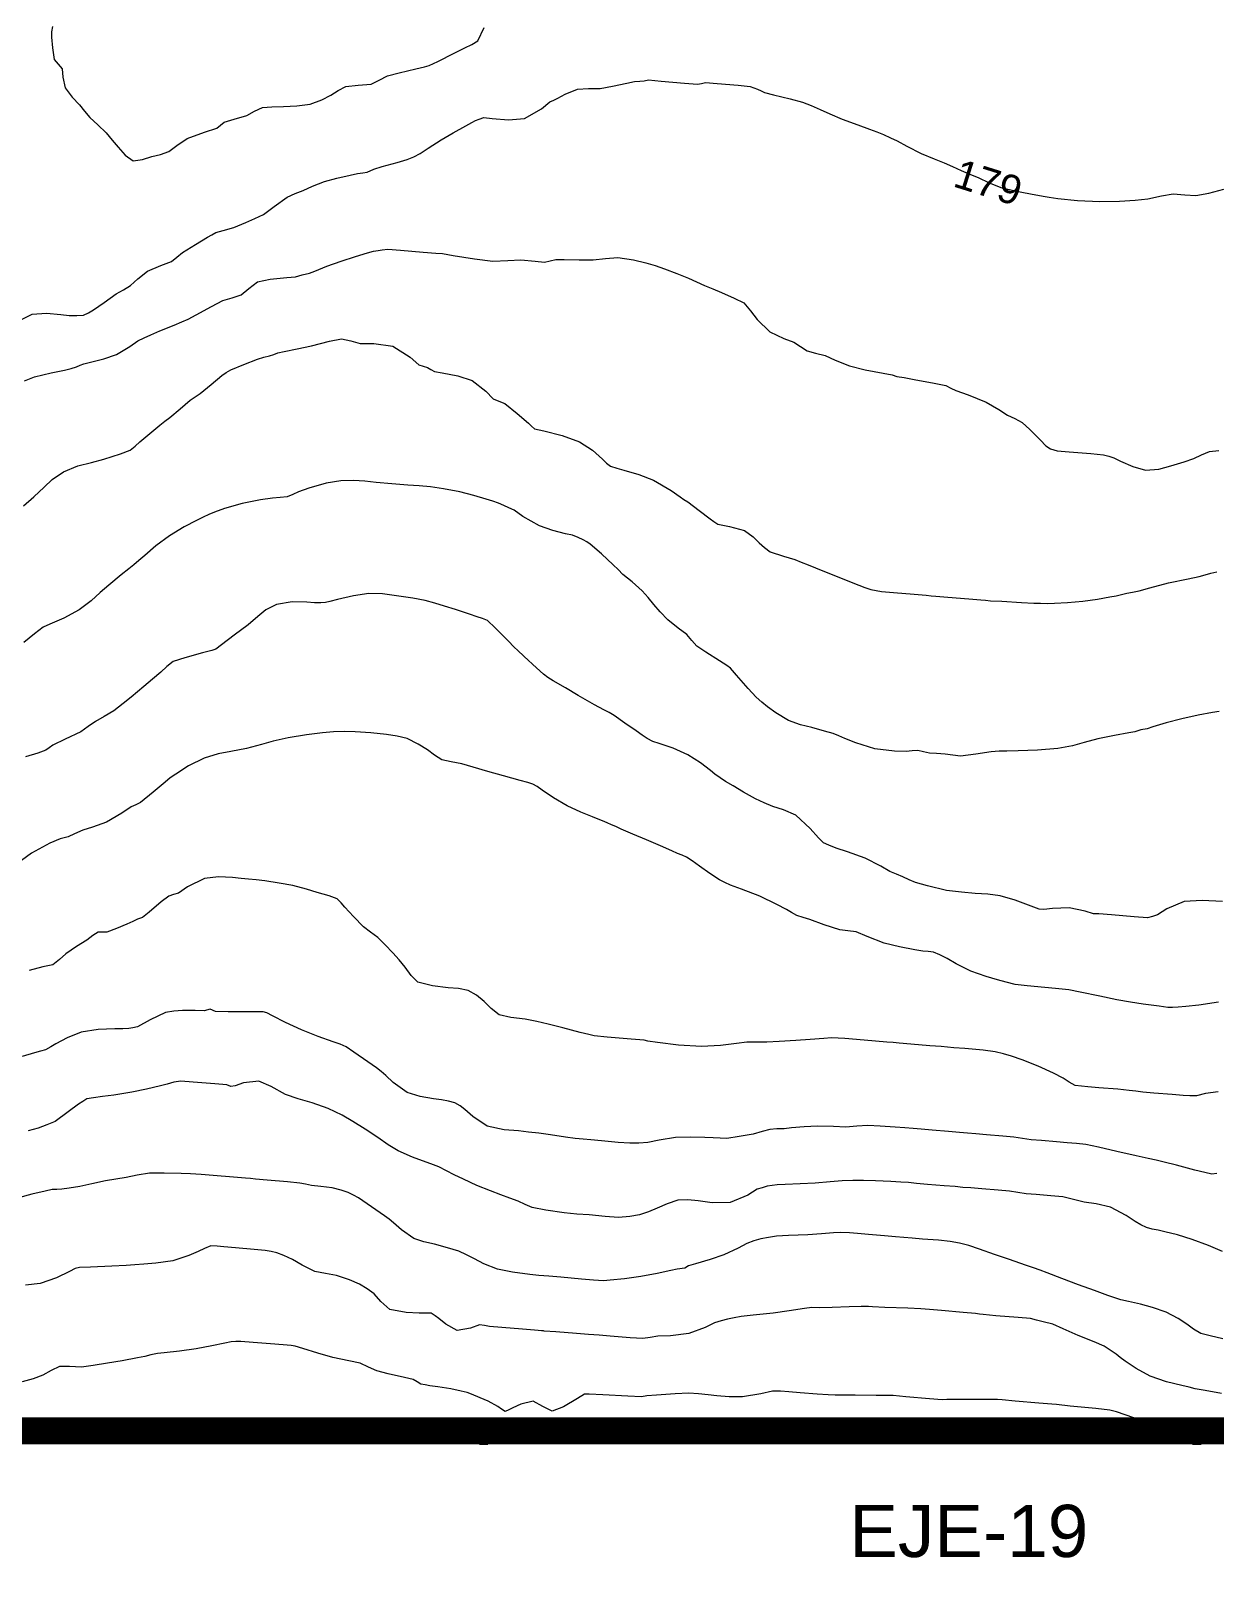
# Model space of a CAD drawing. Header units: metres. Extents: x 354768 to 355417, y 9249536 to 9250102.
# Drawn here: x 354895.16 to 354910.47, y 9249852.61 to 9249872.8 of the extents above; entities that cross this region are included whole.
import ezdxf
from ezdxf.enums import TextEntityAlignment as Align

# ---------------------------------------------------------------- set-up
doc = ezdxf.new("R2010")
doc.units = ezdxf.units.M
doc.header["$LTSCALE"] = 0.25
doc.linetypes.add('DASHED', pattern=[1.524, 1.27, -0.254])
doc.layers.add('ARQ-BASE', color=8, linetype='CONTINUOUS', lineweight=13)
doc.layers.add('LIMITE-INTERV', color=1, linetype='DASHED', lineweight=70)
doc.layers.add('CURVAS', color=33, linetype='CONTINUOUS', lineweight=13, true_color=0xb08860)
doc.layers.add('CURVAS-TXT', color=33, linetype='CONTINUOUS', true_color=0x966e46)
doc.layers.add('NUDOS', color=7, linetype='CONTINUOUS')
doc.layers.add('TEXTOS', color=7, linetype='CONTINUOUS')
doc.styles.get("Standard").update_dxf_attribs({"font": 'arial.ttf'})

# ---------------------------------------------------------------- blocks, each defined once
blk = doc.blocks.new('ARQUITECTURA_BASE')
at = {"layer": 'ARQ-BASE'}
for points in [[(354901.069, 9249854.573), (354900.96, 9249854.573)], [(354901.069, 9249854.523), (354900.96, 9249854.523)], [(354910.294, 9249854.573), (354910.185, 9249854.573)], [(354910.294, 9249854.523), (354910.185, 9249854.523)]]:
    blk.add_lwpolyline(points, dxfattribs=at)
blk = doc.blocks.new('CURVAS_DE_NIVEL')
at = {"layer": 'CURVAS'}
for points in [[(354910.571, 9249861.546), (354910.309, 9249861.561), (354910.077, 9249861.548), (354909.853, 9249861.451), (354909.733, 9249861.374), (354909.668, 9249861.352), (354909.603, 9249861.335), (354909.43, 9249861.348), (354909.135, 9249861.374), (354908.974, 9249861.389), (354908.905, 9249861.387), (354908.797, 9249861.42), (354908.587, 9249861.463), (354908.374, 9249861.457), (354908.261, 9249861.441), (354908.201, 9249861.447), (354908.099, 9249861.485), (354907.888, 9249861.562), (354907.698, 9249861.62), (354907.537, 9249861.642), (354907.374, 9249861.652), (354907.197, 9249861.665), (354907.004, 9249861.689), (354906.757, 9249861.747), (354906.601, 9249861.793), (354906.518, 9249861.828), (354906.436, 9249861.865), (354906.353, 9249861.899), (354906.27, 9249861.935), (354906.151, 9249862.005), (354905.95, 9249862.109), (354905.722, 9249862.19), (354905.574, 9249862.235), (354905.48, 9249862.275), (354905.41, 9249862.307), (354905.345, 9249862.369), (354905.238, 9249862.491), (354905.054, 9249862.661), (354904.892, 9249862.733), (354904.757, 9249862.774), (354904.643, 9249862.822), (354904.531, 9249862.874), (354904.375, 9249862.962), (354904.241, 9249863.041), (354904.145, 9249863.1), (354904.075, 9249863.144), (354904.004, 9249863.193), (354903.947, 9249863.241), (354903.818, 9249863.34), (354903.655, 9249863.444), (354903.465, 9249863.528), (354903.285, 9249863.59), (354903.201, 9249863.616), (354903.128, 9249863.654), (354903.067, 9249863.697), (354902.986, 9249863.753), (354902.843, 9249863.855), (354902.705, 9249863.951), (354902.638, 9249863.989), (354902.571, 9249864.025), (354902.449, 9249864.092), (354902.238, 9249864.211), (354902.072, 9249864.308), (354901.916, 9249864.399), (354901.844, 9249864.442), (354901.787, 9249864.485), (354901.698, 9249864.568), (354901.539, 9249864.717), (354901.452, 9249864.798), (354901.414, 9249864.833), (354901.327, 9249864.922), (354901.163, 9249865.087), (354901.064, 9249865.183), (354900.999, 9249865.208), (354900.932, 9249865.229), (354900.83, 9249865.263), (354900.65, 9249865.322), (354900.507, 9249865.368), (354900.382, 9249865.407), (354900.256, 9249865.441), (354900.097, 9249865.47), (354899.886, 9249865.498), (354899.707, 9249865.524), (354899.528, 9249865.529), (354899.329, 9249865.499), (354899.123, 9249865.452), (354899.026, 9249865.427), (354898.971, 9249865.414), (354898.908, 9249865.411), (354898.827, 9249865.408), (354898.728, 9249865.417), (354898.539, 9249865.422), (354898.337, 9249865.39), (354898.196, 9249865.321), (354898.095, 9249865.234), (354897.968, 9249865.127), (354897.788, 9249864.991), (354897.624, 9249864.865), (354897.55, 9249864.808), (354897.497, 9249864.792), (354897.377, 9249864.761), (354897.15, 9249864.698), (354897, 9249864.649), (354896.917, 9249864.585), (354896.839, 9249864.513), (354896.729, 9249864.42), (354896.617, 9249864.327), (354896.535, 9249864.259), (354896.453, 9249864.191), (354896.353, 9249864.108), (354896.229, 9249864.012), (354896.105, 9249863.938), (354895.995, 9249863.876), (354895.899, 9249863.808), (354895.802, 9249863.743), (354895.602, 9249863.645), (354895.44, 9249863.568), (354895.395, 9249863.535), (354895.351, 9249863.502), (354895.247, 9249863.467), (354895.089, 9249863.416)], [(354910.522, 9249860.245), (354910.264, 9249860.204), (354910.098, 9249860.19), (354910, 9249860.181), (354909.927, 9249860.175), (354909.864, 9249860.177), (354909.754, 9249860.191), (354909.546, 9249860.22), (354909.381, 9249860.245), (354909.206, 9249860.276), (354908.986, 9249860.32), (354908.729, 9249860.375), (354908.584, 9249860.405), (354908.498, 9249860.413), (354908.412, 9249860.42), (354908.275, 9249860.432), (354908.047, 9249860.454), (354907.888, 9249860.473), (354907.774, 9249860.501), (354907.662, 9249860.534), (354907.516, 9249860.575), (354907.318, 9249860.646), (354907.128, 9249860.741), (354907.011, 9249860.808), (354906.915, 9249860.856), (354906.835, 9249860.893), (354906.765, 9249860.9), (354906.695, 9249860.906), (354906.591, 9249860.923), (354906.394, 9249860.961), (354906.197, 9249861.009), (354905.974, 9249861.094), (354905.832, 9249861.153), (354905.727, 9249861.166), (354905.621, 9249861.178), (354905.42, 9249861.246), (354905.234, 9249861.314), (354905.146, 9249861.339), (354905.066, 9249861.364), (354904.999, 9249861.403), (354904.934, 9249861.443), (354904.809, 9249861.509), (354904.587, 9249861.614), (354904.35, 9249861.706), (354904.207, 9249861.756), (354904.135, 9249861.791), (354904.065, 9249861.827), (354903.942, 9249861.91), (354903.807, 9249862.004), (354903.711, 9249862.071), (354903.638, 9249862.121), (354903.581, 9249862.146), (354903.524, 9249862.169), (354903.451, 9249862.201), (354903.302, 9249862.265), (354903.123, 9249862.342), (354902.944, 9249862.419), (354902.795, 9249862.483), (354902.723, 9249862.515), (354902.667, 9249862.539), (354902.611, 9249862.564), (354902.554, 9249862.588), (354902.497, 9249862.612), (354902.423, 9249862.64), (354902.272, 9249862.701), (354902.096, 9249862.784), (354901.92, 9249862.888), (354901.771, 9249862.988), (354901.705, 9249863.034), (354901.651, 9249863.063), (354901.588, 9249863.084), (354901.485, 9249863.113), (354901.27, 9249863.171), (354901.069, 9249863.226), (354900.877, 9249863.284), (354900.731, 9249863.326), (354900.593, 9249863.351), (354900.474, 9249863.379), (354900.379, 9249863.441), (354900.287, 9249863.51), (354900.168, 9249863.583), (354900.025, 9249863.654), (354899.894, 9249863.687), (354899.758, 9249863.705), (354899.557, 9249863.726), (354899.352, 9249863.74), (354899.212, 9249863.745), (354899.073, 9249863.741), (354898.929, 9249863.729), (354898.722, 9249863.703), (354898.486, 9249863.664), (354898.292, 9249863.62), (354898.14, 9249863.576), (354897.948, 9249863.524), (354897.745, 9249863.485), (354897.58, 9249863.457), (354897.399, 9249863.402), (354897.195, 9249863.3), (354897.032, 9249863.195), (354896.961, 9249863.144), (354896.893, 9249863.089), (354896.739, 9249862.959), (354896.576, 9249862.825), (354896.515, 9249862.798), (354896.455, 9249862.772), (354896.334, 9249862.689), (354896.136, 9249862.571), (354895.956, 9249862.507), (354895.83, 9249862.47), (354895.721, 9249862.421), (354895.641, 9249862.383), (354895.588, 9249862.37), (354895.535, 9249862.357), (354895.401, 9249862.3), (354895.165, 9249862.171), (354895.036, 9249862.075)], [(354910.514, 9249859.083), (354910.351, 9249859.062), (354910.236, 9249859.032), (354910.15, 9249859.033), (354910.064, 9249859.038), (354909.92, 9249859.049), (354909.685, 9249859.069), (354909.54, 9249859.082), (354909.453, 9249859.093), (354909.366, 9249859.103), (354909.217, 9249859.117), (354908.974, 9249859.138), (354908.828, 9249859.151), (354908.746, 9249859.156), (354908.667, 9249859.167), (354908.59, 9249859.21), (354908.509, 9249859.261), (354908.388, 9249859.324), (354908.188, 9249859.417), (354907.982, 9249859.497), (354907.842, 9249859.545), (354907.738, 9249859.578), (354907.633, 9249859.604), (354907.474, 9249859.622), (354907.237, 9249859.643), (354907.095, 9249859.655), (354907.015, 9249859.662), (354906.934, 9249859.669), (354906.785, 9249859.681), (354906.539, 9249859.702), (354906.391, 9249859.715), (354906.31, 9249859.722), (354906.23, 9249859.729), (354906.082, 9249859.742), (354905.836, 9249859.763), (354905.686, 9249859.775), (354905.601, 9249859.779), (354905.515, 9249859.781), (354905.415, 9249859.774), (354905.239, 9249859.762), (354905.054, 9249859.749), (354904.837, 9249859.737), (354904.678, 9249859.729), (354904.549, 9249859.728), (354904.419, 9249859.726), (354904.285, 9249859.709), (354904.08, 9249859.682), (354903.831, 9249859.669), (354903.536, 9249859.687), (354903.263, 9249859.722), (354903.14, 9249859.74), (354903.09, 9249859.752), (354902.922, 9249859.766), (354902.613, 9249859.792), (354902.443, 9249859.807), (354902.375, 9249859.824), (354902.263, 9249859.853), (354902.039, 9249859.913), (354901.85, 9249859.961), (354901.701, 9249859.995), (354901.551, 9249860.025), (354901.368, 9249860.048), (354901.217, 9249860.081), (354901.114, 9249860.162), (354901.021, 9249860.254), (354900.921, 9249860.333), (354900.814, 9249860.395), (354900.69, 9249860.419), (354900.555, 9249860.431), (354900.352, 9249860.456), (354900.164, 9249860.501), (354900.075, 9249860.59), (354900, 9249860.696), (354899.922, 9249860.79), (354899.842, 9249860.884), (354899.742, 9249860.987), (354899.645, 9249861.081), (354899.553, 9249861.149), (354899.462, 9249861.218), (354899.329, 9249861.354), (354899.219, 9249861.472), (354899.171, 9249861.529), (354899.119, 9249861.582), (354899.017, 9249861.618), (354898.863, 9249861.663), (354898.722, 9249861.707), (354898.545, 9249861.753), (354898.37, 9249861.785), (354898.184, 9249861.813), (354898.07, 9249861.828), (354897.974, 9249861.837), (354897.878, 9249861.844), (354897.768, 9249861.855), (354897.586, 9249861.864), (354897.402, 9249861.845), (354897.182, 9249861.738), (354897.066, 9249861.655), (354897.003, 9249861.636), (354896.941, 9249861.616), (354896.845, 9249861.54), (354896.686, 9249861.41), (354896.6, 9249861.34), (354896.537, 9249861.319), (354896.477, 9249861.289), (354896.4, 9249861.252), (354896.266, 9249861.197), (354896.142, 9249861.15), (354896.084, 9249861.15), (354896.027, 9249861.149), (354895.96, 9249861.105), (354895.88, 9249861.047), (354895.75, 9249860.963), (354895.608, 9249860.869), (354895.527, 9249860.796), (354895.442, 9249860.729), (354895.313, 9249860.701), (354895.137, 9249860.653)], [(354910.499, 9249858.027), (354910.435, 9249858.02), (354910.342, 9249858.04), (354910.213, 9249858.073), (354909.975, 9249858.134), (354909.816, 9249858.174), (354909.713, 9249858.199), (354909.611, 9249858.222), (354909.454, 9249858.258), (354909.206, 9249858.314), (354908.966, 9249858.37), (354908.803, 9249858.405), (354908.683, 9249858.417), (354908.562, 9249858.426), (354908.423, 9249858.437), (354908.232, 9249858.453), (354908.098, 9249858.465), (354907.986, 9249858.482), (354907.874, 9249858.499), (354907.729, 9249858.513), (354907.519, 9249858.53), (354907.38, 9249858.541), (354907.275, 9249858.55), (354907.17, 9249858.559), (354907.028, 9249858.571), (354906.817, 9249858.589), (354906.675, 9249858.601), (354906.57, 9249858.611), (354906.465, 9249858.619), (354906.337, 9249858.629), (354906.142, 9249858.641), (354905.983, 9249858.647), (354905.842, 9249858.639), (354905.701, 9249858.629), (354905.539, 9249858.636), (354905.334, 9249858.641), (354905.159, 9249858.631), (354904.996, 9249858.617), (354904.9, 9249858.608), (354904.808, 9249858.604), (354904.717, 9249858.597), (354904.616, 9249858.57), (354904.499, 9249858.538), (354904.321, 9249858.505), (354904.161, 9249858.482), (354904.073, 9249858.485), (354903.985, 9249858.49), (354903.875, 9249858.495), (354903.685, 9249858.499), (354903.497, 9249858.493), (354903.284, 9249858.46), (354903.138, 9249858.431), (354903.021, 9249858.422), (354902.904, 9249858.42), (354902.753, 9249858.431), (354902.539, 9249858.45), (354902.401, 9249858.463), (354902.3, 9249858.471), (354902.2, 9249858.48), (354902.074, 9249858.498), (354901.879, 9249858.528), (354901.727, 9249858.549), (354901.595, 9249858.563), (354901.464, 9249858.578), (354901.281, 9249858.592), (354901.062, 9249858.642), (354900.873, 9249858.764), (354900.772, 9249858.856), (354900.709, 9249858.902), (354900.644, 9249858.944), (354900.561, 9249858.964), (354900.47, 9249858.981), (354900.367, 9249858.995), (354900.193, 9249859.025), (354900.026, 9249859.077), (354899.845, 9249859.204), (354899.749, 9249859.298), (354899.689, 9249859.347), (354899.627, 9249859.395), (354899.516, 9249859.473), (354899.336, 9249859.599), (354899.237, 9249859.668), (354899.157, 9249859.703), (354899.069, 9249859.733), (354898.876, 9249859.801), (354898.658, 9249859.886), (354898.453, 9249859.982), (354898.284, 9249860.069), (354898.212, 9249860.108), (354898.161, 9249860.12), (354898.001, 9249860.121), (354897.708, 9249860.121), (354897.546, 9249860.122), (354897.476, 9249860.155), (354897.401, 9249860.134), (354897.282, 9249860.136), (354897.12, 9249860.136), (354897.009, 9249860.13), (354896.901, 9249860.111), (354896.703, 9249860.014), (354896.538, 9249859.926), (354896.477, 9249859.913), (354896.423, 9249859.903), (354896.347, 9249859.9), (354896.245, 9249859.899), (354896.028, 9249859.889), (354895.809, 9249859.855), (354895.628, 9249859.785), (354895.481, 9249859.706), (354895.417, 9249859.667), (354895.346, 9249859.629), (354895.282, 9249859.611), (354895.204, 9249859.59), (354895.046, 9249859.54)], [(354910.527, 9249864.005), (354910.444, 9249863.991), (354910.259, 9249863.957), (354910.047, 9249863.911), (354909.843, 9249863.856), (354909.673, 9249863.805), (354909.597, 9249863.781), (354909.516, 9249863.765), (354909.44, 9249863.743), (354909.359, 9249863.728), (354909.177, 9249863.694), (354908.96, 9249863.649), (354908.783, 9249863.604), (354908.633, 9249863.561), (354908.442, 9249863.524), (354908.18, 9249863.502), (354907.927, 9249863.495), (354907.784, 9249863.493), (354907.682, 9249863.489), (354907.581, 9249863.484), (354907.383, 9249863.454), (354907.184, 9249863.428), (354907.084, 9249863.44), (354906.983, 9249863.454), (354906.873, 9249863.459), (354906.78, 9249863.463), (354906.706, 9249863.483), (354906.632, 9249863.501), (354906.556, 9249863.496), (354906.479, 9249863.488), (354906.331, 9249863.492), (354906.076, 9249863.523), (354905.827, 9249863.598), (354905.685, 9249863.656), (354905.61, 9249863.689), (354905.535, 9249863.721), (354905.424, 9249863.751), (354905.259, 9249863.796), (354905.114, 9249863.833), (354904.959, 9249863.889), (354904.794, 9249863.986), (354904.687, 9249864.064), (354904.611, 9249864.124), (354904.539, 9249864.189), (354904.437, 9249864.301), (354904.286, 9249864.472), (354904.207, 9249864.563), (354904.159, 9249864.599), (354904.066, 9249864.658), (354903.889, 9249864.771), (354903.772, 9249864.851), (354903.706, 9249864.924), (354903.642, 9249864.998), (354903.532, 9249865.081), (354903.396, 9249865.188), (354903.296, 9249865.294), (354903.215, 9249865.389), (354903.142, 9249865.478), (354903.067, 9249865.564), (354902.934, 9249865.679), (354902.816, 9249865.778), (354902.754, 9249865.84), (354902.692, 9249865.902), (354902.537, 9249866.043), (354902.394, 9249866.169), (354902.348, 9249866.198), (354902.301, 9249866.226), (354902.237, 9249866.254), (354902.162, 9249866.283), (354902.073, 9249866.303), (354901.909, 9249866.344), (354901.736, 9249866.404), (354901.523, 9249866.526), (354901.408, 9249866.608), (354901.341, 9249866.639), (354901.274, 9249866.668), (354901.205, 9249866.698), (354901.135, 9249866.725), (354901.048, 9249866.752), (354900.886, 9249866.799), (354900.707, 9249866.844), (354900.497, 9249866.885), (354900.327, 9249866.908), (354900.182, 9249866.922), (354900.036, 9249866.933), (354899.829, 9249866.95), (354899.623, 9249866.968), (354899.477, 9249866.984), (354899.331, 9249866.993), (354899.169, 9249866.987), (354898.978, 9249866.958), (354898.754, 9249866.894), (354898.621, 9249866.845), (354898.547, 9249866.811), (354898.473, 9249866.78), (354898.384, 9249866.771), (354898.284, 9249866.764), (354898.13, 9249866.742), (354897.89, 9249866.696), (354897.664, 9249866.629), (354897.534, 9249866.583), (354897.459, 9249866.552), (354897.386, 9249866.518), (354897.3, 9249866.476), (354897.139, 9249866.391), (354896.952, 9249866.278), (354896.775, 9249866.145), (354896.632, 9249866.023), (354896.556, 9249865.957), (354896.49, 9249865.903), (354896.424, 9249865.85), (354896.326, 9249865.771), (354896.165, 9249865.64), (354896.056, 9249865.541), (354895.937, 9249865.435), (354895.781, 9249865.32), (354895.583, 9249865.212), (354895.405, 9249865.134), (354895.315, 9249865.096), (354895.259, 9249865.053), (354895.204, 9249865.007), (354895.068, 9249864.896)], [(354895.062, 9249866.664), (354895.197, 9249866.782), (354895.329, 9249866.906), (354895.433, 9249867.006), (354895.579, 9249867.104), (354895.766, 9249867.181), (354895.941, 9249867.225), (354896.102, 9249867.266), (354896.317, 9249867.338), (354896.441, 9249867.386), (354896.505, 9249867.436), (354896.566, 9249867.491), (354896.695, 9249867.6), (354896.824, 9249867.708), (354896.889, 9249867.757), (354896.954, 9249867.807), (354897.087, 9249867.919), (354897.218, 9249868.029), (354897.283, 9249868.072), (354897.348, 9249868.115), (354897.49, 9249868.234), (354897.627, 9249868.349), (354897.684, 9249868.387), (354897.743, 9249868.422), (354897.913, 9249868.492), (354898.09, 9249868.563), (354898.173, 9249868.585), (354898.244, 9249868.604), (354898.299, 9249868.623), (354898.354, 9249868.642), (354898.435, 9249868.659), (354898.602, 9249868.694), (354898.788, 9249868.734), (354899.019, 9249868.794), (354899.178, 9249868.826), (354899.297, 9249868.799), (354899.417, 9249868.763), (354899.595, 9249868.763), (354899.838, 9249868.728), (354900.064, 9249868.587), (354900.177, 9249868.487), (354900.233, 9249868.469), (354900.287, 9249868.453), (354900.332, 9249868.426), (354900.377, 9249868.401), (354900.478, 9249868.384), (354900.68, 9249868.345), (354900.865, 9249868.285), (354901.042, 9249868.148), (354901.137, 9249868.05), (354901.212, 9249868.019), (354901.287, 9249867.987), (354901.447, 9249867.858), (354901.593, 9249867.734), (354901.633, 9249867.695), (354901.674, 9249867.66), (354901.792, 9249867.633), (354902.029, 9249867.575), (354902.254, 9249867.494), (354902.421, 9249867.383), (354902.55, 9249867.269), (354902.605, 9249867.215), (354902.655, 9249867.178), (354902.737, 9249867.152), (354902.829, 9249867.127), (354903.02, 9249867.069), (354903.213, 9249866.995), (354903.44, 9249866.863), (354903.556, 9249866.779), (354903.606, 9249866.747), (354903.655, 9249866.714), (354903.801, 9249866.604), (354903.946, 9249866.494), (354903.994, 9249866.46), (354904.043, 9249866.429), (354904.196, 9249866.397), (354904.39, 9249866.343), (354904.499, 9249866.262), (354904.58, 9249866.186), (354904.649, 9249866.124), (354904.722, 9249866.069), (354904.892, 9249866.014), (354905.04, 9249865.972), (354905.123, 9249865.936), (354905.212, 9249865.901), (354905.401, 9249865.825), (354905.607, 9249865.743), (354905.792, 9249865.67), (354905.946, 9249865.609), (354906.024, 9249865.58), (354906.093, 9249865.567), (354906.162, 9249865.557), (354906.318, 9249865.543), (354906.585, 9249865.521), (354906.739, 9249865.508), (354906.803, 9249865.502), (354906.866, 9249865.497), (354907.021, 9249865.484), (354907.289, 9249865.461), (354907.444, 9249865.448), (354907.507, 9249865.442), (354907.571, 9249865.437), (354907.717, 9249865.429), (354907.974, 9249865.415), (354908.132, 9249865.407), (354908.217, 9249865.403), (354908.303, 9249865.4), (354908.397, 9249865.404), (354908.568, 9249865.415), (354908.764, 9249865.433), (354908.956, 9249865.458), (354909.116, 9249865.485), (354909.197, 9249865.5), (354909.265, 9249865.517), (354909.333, 9249865.534), (354909.409, 9249865.548), (354909.492, 9249865.564), (354909.632, 9249865.603), (354909.874, 9249865.667), (354910.126, 9249865.722), (354910.272, 9249865.752), (354910.347, 9249865.773), (354910.421, 9249865.794), (354910.499, 9249865.81)], [(354895.075, 9249868.28), (354895.203, 9249868.332), (354895.419, 9249868.384), (354895.593, 9249868.419), (354895.678, 9249868.442), (354895.747, 9249868.462), (354895.795, 9249868.482), (354895.842, 9249868.501), (354895.93, 9249868.522), (354896.102, 9249868.567), (354896.266, 9249868.623), (354896.437, 9249868.723), (354896.542, 9249868.797), (354896.624, 9249868.837), (354896.708, 9249868.875), (354896.828, 9249868.926), (354897.01, 9249869.002), (354897.109, 9249869.043), (354897.191, 9249869.078), (354897.295, 9249869.135), (354897.493, 9249869.243), (354897.641, 9249869.319), (354897.761, 9249869.353), (354897.878, 9249869.392), (354897.979, 9249869.477), (354898.091, 9249869.56), (354898.254, 9249869.594), (354898.467, 9249869.618), (354898.579, 9249869.628), (354898.668, 9249869.652), (354898.76, 9249869.672), (354898.831, 9249869.7), (354898.987, 9249869.762), (354899.172, 9249869.829), (354899.357, 9249869.889), (354899.513, 9249869.936), (354899.588, 9249869.956), (354899.65, 9249869.967), (354899.703, 9249869.976), (354899.776, 9249869.983), (354899.937, 9249869.97), (354900.232, 9249869.944), (354900.395, 9249869.93), (354900.484, 9249869.926), (354900.622, 9249869.903), (354900.897, 9249869.858), (354901.134, 9249869.83), (354901.328, 9249869.836), (354901.495, 9249869.846), (354901.683, 9249869.829), (354901.8, 9249869.816), (354901.874, 9249869.833), (354901.948, 9249869.852), (354902.056, 9249869.85), (354902.25, 9249869.845), (354902.43, 9249869.844), (354902.59, 9249869.864), (354902.75, 9249869.874), (354902.953, 9249869.847), (354903.114, 9249869.808), (354903.235, 9249869.772), (354903.354, 9249869.73), (354903.515, 9249869.669), (354903.663, 9249869.609), (354903.768, 9249869.561), (354903.872, 9249869.512), (354903.98, 9249869.469), (354904.091, 9249869.425), (354904.255, 9249869.35), (354904.381, 9249869.288), (354904.425, 9249869.238), (354904.467, 9249869.186), (354904.553, 9249869.076), (354904.716, 9249868.916), (354904.898, 9249868.828), (354905.027, 9249868.783), (354905.113, 9249868.725), (354905.2, 9249868.67), (354905.308, 9249868.64), (354905.433, 9249868.608), (354905.563, 9249868.549), (354905.745, 9249868.476), (354905.951, 9249868.425), (354906.184, 9249868.379), (354906.298, 9249868.358), (354906.359, 9249868.339), (354906.453, 9249868.322), (354906.606, 9249868.294), (354906.82, 9249868.254), (354906.993, 9249868.22), (354907.059, 9249868.188), (354907.124, 9249868.155), (354907.283, 9249868.098), (354907.514, 9249868.005), (354907.678, 9249867.91), (354907.789, 9249867.838), (354907.886, 9249867.793), (354907.979, 9249867.743), (354908.08, 9249867.65), (354908.217, 9249867.513), (354908.288, 9249867.441), (354908.349, 9249867.401), (354908.434, 9249867.376), (354908.588, 9249867.363), (354908.869, 9249867.339), (354909.033, 9249867.324), (354909.1, 9249867.305), (354909.166, 9249867.283), (354909.251, 9249867.242), (354909.411, 9249867.172), (354909.575, 9249867.127), (354909.747, 9249867.138), (354909.905, 9249867.182), (354910.077, 9249867.233), (354910.201, 9249867.278), (354910.302, 9249867.325), (354910.404, 9249867.367), (354910.523, 9249867.38)], [(354894.951, 9249869.03), (354895.174, 9249869.142), (354895.36, 9249869.156), (354895.544, 9249869.138), (354895.653, 9249869.124), (354895.753, 9249869.124), (354895.839, 9249869.13), (354895.905, 9249869.162), (354895.97, 9249869.2), (354896.105, 9249869.296), (354896.261, 9249869.405), (354896.355, 9249869.459), (354896.448, 9249869.514), (354896.542, 9249869.599), (354896.667, 9249869.699), (354896.841, 9249869.774), (354896.975, 9249869.824), (354897.047, 9249869.88), (354897.118, 9249869.939), (354897.288, 9249870.045), (354897.444, 9249870.139), (354897.498, 9249870.171), (354897.552, 9249870.201), (354897.647, 9249870.226), (354897.782, 9249870.264), (354897.937, 9249870.329), (354898.053, 9249870.381), (354898.111, 9249870.406), (354898.167, 9249870.432), (354898.306, 9249870.536), (354898.475, 9249870.657), (354898.577, 9249870.703), (354898.681, 9249870.743), (354898.8, 9249870.798), (354898.957, 9249870.861), (354899.114, 9249870.902), (354899.289, 9249870.941), (354899.384, 9249870.961), (354899.451, 9249870.971), (354899.51, 9249870.98), (354899.595, 9249871.02), (354899.702, 9249871.051), (354899.898, 9249871.106), (354900.026, 9249871.144), (354900.111, 9249871.18), (354900.193, 9249871.22), (354900.299, 9249871.289), (354900.466, 9249871.398), (354900.621, 9249871.489), (354900.784, 9249871.58), (354900.861, 9249871.622), (354900.908, 9249871.65), (354900.958, 9249871.667), (354901.019, 9249871.685), (354901.126, 9249871.673), (354901.338, 9249871.657), (354901.541, 9249871.675), (354901.761, 9249871.797), (354901.872, 9249871.891), (354901.923, 9249871.913), (354901.975, 9249871.935), (354902.071, 9249871.987), (354902.23, 9249872.052), (354902.371, 9249872.061), (354902.522, 9249872.062), (354902.683, 9249872.091), (354902.867, 9249872.131), (354902.967, 9249872.152), (354903.036, 9249872.157), (354903.093, 9249872.161), (354903.148, 9249872.172), (354903.311, 9249872.158), (354903.613, 9249872.132), (354903.783, 9249872.118), (354903.833, 9249872.128), (354903.883, 9249872.138), (354904.036, 9249872.126), (354904.309, 9249872.103), (354904.462, 9249872.089), (354904.51, 9249872.071), (354904.557, 9249872.052), (354904.603, 9249872.03), (354904.649, 9249872.009), (354904.763, 9249871.981), (354904.978, 9249871.929), (354905.137, 9249871.886), (354905.253, 9249871.84), (354905.368, 9249871.789), (354905.494, 9249871.733), (354905.652, 9249871.667), (354905.856, 9249871.592), (354906.007, 9249871.538), (354906.099, 9249871.502), (354906.189, 9249871.465), (354906.276, 9249871.426), (354906.362, 9249871.385), (354906.489, 9249871.316), (354906.674, 9249871.221), (354906.841, 9249871.151), (354906.97, 9249871.101), (354907.08, 9249871.052), (354907.19, 9249871.002), (354907.303, 9249870.955), (354907.418, 9249870.908), (354907.543, 9249870.848), (354907.705, 9249870.782), (354907.908, 9249870.733), (354908.156, 9249870.685), (354908.279, 9249870.663), (354908.33, 9249870.655), (354908.441, 9249870.641), (354908.695, 9249870.615), (354908.987, 9249870.599), (354909.238, 9249870.603), (354909.443, 9249870.618), (354909.608, 9249870.637), (354909.785, 9249870.674), (354909.936, 9249870.701), (354910.083, 9249870.688), (354910.229, 9249870.677), (354910.396, 9249870.708), (354910.59, 9249870.758)], [(354895.436, 9249872.865), (354895.423, 9249872.795), (354895.424, 9249872.724), (354895.438, 9249872.589), (354895.46, 9249872.437), (354895.511, 9249872.377), (354895.562, 9249872.316), (354895.573, 9249872.21), (354895.6, 9249872.07), (354895.69, 9249871.951), (354895.785, 9249871.851), (354895.853, 9249871.769), (354895.922, 9249871.688), (354896.022, 9249871.593), (354896.131, 9249871.488), (354896.209, 9249871.395), (354896.287, 9249871.302), (354896.376, 9249871.201), (354896.479, 9249871.128), (354896.603, 9249871.142), (354896.724, 9249871.183), (354896.835, 9249871.21), (354896.942, 9249871.246), (354897.046, 9249871.323), (354897.181, 9249871.417), (354897.403, 9249871.498), (354897.563, 9249871.548), (354897.61, 9249871.588), (354897.657, 9249871.627), (354897.787, 9249871.665), (354897.951, 9249871.714), (354898.051, 9249871.768), (354898.152, 9249871.815), (354898.276, 9249871.826), (354898.427, 9249871.829), (354898.596, 9249871.836), (354898.77, 9249871.859), (354898.922, 9249871.917), (354899.037, 9249871.977), (354899.133, 9249872.036), (354899.23, 9249872.088), (354899.393, 9249872.104), (354899.56, 9249872.12), (354899.665, 9249872.17), (354899.769, 9249872.225), (354899.922, 9249872.266), (354900.136, 9249872.317), (354900.248, 9249872.343), (354900.311, 9249872.358), (354900.423, 9249872.413), (354900.635, 9249872.517), (354900.773, 9249872.586), (354900.86, 9249872.629), (354900.939, 9249872.68), (354901.021, 9249872.85)], [(354910.573, 9249857.018), (354910.389, 9249857.096), (354910.181, 9249857.174), (354909.988, 9249857.233), (354909.824, 9249857.275), (354909.739, 9249857.295), (354909.662, 9249857.31), (354909.587, 9249857.328), (354909.515, 9249857.365), (354909.441, 9249857.407), (354909.324, 9249857.486), (354909.123, 9249857.591), (354908.937, 9249857.634), (354908.781, 9249857.656), (354908.644, 9249857.692), (354908.507, 9249857.725), (354908.352, 9249857.741), (354908.162, 9249857.755), (354908.034, 9249857.765), (354907.926, 9249857.781), (354907.818, 9249857.798), (354907.672, 9249857.811), (354907.457, 9249857.829), (354907.317, 9249857.841), (354907.215, 9249857.849), (354907.113, 9249857.858), (354906.971, 9249857.87), (354906.754, 9249857.888), (354906.612, 9249857.901), (354906.51, 9249857.91), (354906.409, 9249857.918), (354906.282, 9249857.924), (354906.085, 9249857.932), (354905.928, 9249857.936), (354905.791, 9249857.938), (354905.653, 9249857.935), (354905.498, 9249857.922), (354905.301, 9249857.904), (354905.11, 9249857.894), (354904.915, 9249857.885), (354904.813, 9249857.88), (354904.747, 9249857.874), (354904.681, 9249857.864), (354904.617, 9249857.845), (354904.553, 9249857.824), (354904.431, 9249857.749), (354904.203, 9249857.655), (354903.971, 9249857.65), (354903.791, 9249857.673), (354903.657, 9249857.686), (354903.525, 9249857.684), (354903.387, 9249857.636), (354903.261, 9249857.579), (354903.147, 9249857.533), (354903.031, 9249857.494), (354902.904, 9249857.47), (354902.761, 9249857.459), (354902.586, 9249857.47), (354902.379, 9249857.492), (354902.218, 9249857.503), (354902.057, 9249857.519), (354901.818, 9249857.554), (354901.644, 9249857.588), (354901.551, 9249857.627), (354901.459, 9249857.669), (354901.355, 9249857.708), (354901.237, 9249857.751), (354901.105, 9249857.803), (354900.928, 9249857.875), (354900.754, 9249857.953), (354900.633, 9249858.012), (354900.535, 9249858.064), (354900.436, 9249858.115), (354900.331, 9249858.154), (354900.225, 9249858.192), (354900.094, 9249858.241), (354899.908, 9249858.323), (354899.78, 9249858.401), (354899.648, 9249858.494), (354899.481, 9249858.602), (354899.321, 9249858.702), (354899.183, 9249858.783), (354899.003, 9249858.869), (354898.797, 9249858.944), (354898.615, 9249858.995), (354898.451, 9249859.049), (354898.265, 9249859.154), (354898.106, 9249859.223), (354897.91, 9249859.2), (354897.801, 9249859.164), (354897.746, 9249859.153), (354897.692, 9249859.173), (354897.538, 9249859.187), (354897.255, 9249859.211), (354897.097, 9249859.224), (354897.009, 9249859.208), (354896.922, 9249859.184), (354896.836, 9249859.162), (354896.654, 9249859.119), (354896.464, 9249859.079), (354896.233, 9249859.043), (354896.085, 9249859.025), (354895.97, 9249859.008), (354895.883, 9249858.993), (354895.828, 9249858.961), (354895.774, 9249858.927), (354895.641, 9249858.824), (354895.473, 9249858.703), (354895.364, 9249858.656), (354895.251, 9249858.616), (354895.122, 9249858.58)], [(354910.577, 9249855.891), (354910.413, 9249855.928), (354910.29, 9249855.958), (354910.198, 9249856.015), (354910.109, 9249856.079), (354910, 9249856.151), (354909.844, 9249856.236), (354909.668, 9249856.297), (354909.512, 9249856.337), (354909.356, 9249856.374), (354909.257, 9249856.396), (354909.166, 9249856.423), (354909.087, 9249856.451), (354908.915, 9249856.513), (354908.71, 9249856.588), (354908.494, 9249856.67), (354908.302, 9249856.743), (354908.213, 9249856.777), (354908.126, 9249856.81), (354908.024, 9249856.844), (354907.817, 9249856.914), (354907.623, 9249856.98), (354907.43, 9249857.05), (354907.289, 9249857.097), (354907.169, 9249857.127), (354907.048, 9249857.149), (354906.898, 9249857.164), (354906.693, 9249857.18), (354906.557, 9249857.191), (354906.45, 9249857.2), (354906.343, 9249857.209), (354906.202, 9249857.221), (354905.993, 9249857.239), (354905.852, 9249857.251), (354905.745, 9249857.261), (354905.637, 9249857.267), (354905.539, 9249857.262), (354905.387, 9249857.25), (354905.21, 9249857.237), (354904.959, 9249857.226), (354904.802, 9249857.218), (354904.699, 9249857.202), (354904.602, 9249857.182), (354904.51, 9249857.156), (354904.419, 9249857.125), (354904.305, 9249857.064), (354904.123, 9249856.975), (354903.944, 9249856.915), (354903.754, 9249856.86), (354903.663, 9249856.835), (354903.615, 9249856.802), (354903.518, 9249856.789), (354903.437, 9249856.772), (354903.261, 9249856.736), (354903.048, 9249856.698), (354902.835, 9249856.668), (354902.653, 9249856.647), (354902.564, 9249856.639), (354902.499, 9249856.644), (354902.435, 9249856.65), (354902.281, 9249856.663), (354902.014, 9249856.686), (354901.859, 9249856.699), (354901.795, 9249856.704), (354901.73, 9249856.71), (354901.611, 9249856.723), (354901.387, 9249856.753), (354901.193, 9249856.791), (354901.016, 9249856.862), (354900.895, 9249856.925), (354900.794, 9249856.975), (354900.692, 9249857.023), (354900.549, 9249857.067), (354900.379, 9249857.115), (354900.241, 9249857.144), (354900.11, 9249857.186), (354899.954, 9249857.298), (354899.849, 9249857.39), (354899.791, 9249857.436), (354899.732, 9249857.482), (354899.565, 9249857.598), (354899.397, 9249857.712), (354899.331, 9249857.748), (354899.264, 9249857.781), (354899.172, 9249857.811), (354899.053, 9249857.843), (354898.909, 9249857.861), (354898.788, 9249857.873), (354898.712, 9249857.89), (354898.636, 9249857.905), (354898.479, 9249857.92), (354898.215, 9249857.943), (354898.064, 9249857.957), (354897.999, 9249857.962), (354897.934, 9249857.968), (354897.78, 9249857.981), (354897.514, 9249858.004), (354897.359, 9249858.017), (354897.291, 9249858.02), (354897.223, 9249858.022), (354897.102, 9249858.027), (354896.88, 9249858.034), (354896.693, 9249858.032), (354896.532, 9249858.006), (354896.391, 9249857.975), (354896.257, 9249857.954), (354896.123, 9249857.932), (354895.947, 9249857.894), (354895.79, 9249857.861), (354895.655, 9249857.839), (354895.558, 9249857.826), (354895.495, 9249857.823), (354895.432, 9249857.82), (354895.341, 9249857.801), (354895.169, 9249857.759), (354894.999, 9249857.713)], [(354910.56, 9249855.183), (354910.347, 9249855.22), (354910.218, 9249855.243), (354910.142, 9249855.265), (354910.048, 9249855.285), (354909.846, 9249855.334), (354909.636, 9249855.406), (354909.455, 9249855.505), (354909.311, 9249855.603), (354909.25, 9249855.649), (354909.196, 9249855.69), (354909.132, 9249855.736), (354909.04, 9249855.796), (354908.913, 9249855.849), (354908.707, 9249855.932), (354908.509, 9249856.021), (354908.377, 9249856.078), (354908.254, 9249856.111), (354908.167, 9249856.131), (354908.087, 9249856.151), (354907.928, 9249856.165), (354907.64, 9249856.189), (354907.478, 9249856.203), (354907.427, 9249856.211), (354907.376, 9249856.219), (354907.219, 9249856.232), (354906.939, 9249856.256), (354906.78, 9249856.269), (354906.726, 9249856.274), (354906.671, 9249856.279), (354906.502, 9249856.286), (354906.205, 9249856.297), (354906.044, 9249856.303), (354905.994, 9249856.307), (354905.899, 9249856.306), (354905.744, 9249856.303), (354905.521, 9249856.296), (354905.353, 9249856.291), (354905.26, 9249856.296), (354905.166, 9249856.281), (354904.967, 9249856.25), (354904.759, 9249856.22), (354904.501, 9249856.194), (354904.347, 9249856.18), (354904.257, 9249856.163), (354904.17, 9249856.143), (354904.085, 9249856.121), (354904.001, 9249856.097), (354903.878, 9249856.037), (354903.67, 9249855.96), (354903.43, 9249855.93), (354903.267, 9249855.924), (354903.17, 9249855.907), (354903.073, 9249855.893), (354902.909, 9249855.903), (354902.653, 9249855.924), (354902.507, 9249855.937), (354902.44, 9249855.943), (354902.372, 9249855.948), (354902.216, 9249855.96), (354901.949, 9249855.98), (354901.796, 9249855.991), (354901.788, 9249855.992), (354901.764, 9249855.994), (354901.719, 9249855.998), (354901.673, 9249856.002), (354901.519, 9249856.015), (354901.248, 9249856.038), (354901.091, 9249856.051), (354901.027, 9249856.061), (354900.963, 9249856.069), (354900.844, 9249856.027), (354900.67, 9249855.998), (354900.524, 9249856.078), (354900.437, 9249856.154), (354900.386, 9249856.189), (354900.334, 9249856.221), (354900.263, 9249856.222), (354900.182, 9249856.22), (354900.014, 9249856.229), (354899.8, 9249856.271), (354899.683, 9249856.373), (354899.597, 9249856.472), (354899.506, 9249856.538), (354899.41, 9249856.596), (354899.28, 9249856.654), (354899.113, 9249856.711), (354898.97, 9249856.733), (354898.829, 9249856.76), (354898.667, 9249856.842), (354898.54, 9249856.917), (354898.431, 9249856.966), (354898.341, 9249857.002), (354898.265, 9249857.019), (354898.189, 9249857.033), (354898.045, 9249857.046), (354897.803, 9249857.066), (354897.655, 9249857.078), (354897.569, 9249857.089), (354897.484, 9249857.093), (354897.403, 9249857.06), (354897.322, 9249857.021), (354897.199, 9249856.967), (354896.993, 9249856.899), (354896.775, 9249856.867), (354896.617, 9249856.857), (354896.503, 9249856.848), (354896.389, 9249856.84), (354896.203, 9249856.831), (354895.929, 9249856.818), (354895.787, 9249856.812), (354895.731, 9249856.801), (354895.658, 9249856.762), (354895.488, 9249856.68), (354895.279, 9249856.605), (354895.087, 9249856.584)], [(354910.504, 9249854.705), (354910.379, 9249854.725), (354910.234, 9249854.74), (354910.041, 9249854.757), (354909.907, 9249854.768), (354909.791, 9249854.775), (354909.677, 9249854.788), (354909.526, 9249854.834), (354909.315, 9249854.905), (354909.202, 9249854.944), (354909.115, 9249854.967), (354908.932, 9249854.987), (354908.603, 9249855.021), (354908.424, 9249855.039), (354908.366, 9249855.045), (354908.197, 9249855.059), (354907.889, 9249855.085), (354907.72, 9249855.1), (354907.661, 9249855.105), (354907.522, 9249855.105), (354907.3, 9249855.106), (354907.111, 9249855.107), (354907.005, 9249855.107), (354906.946, 9249855.101), (354906.781, 9249855.115), (354906.477, 9249855.141), (354906.311, 9249855.155), (354906.238, 9249855.159), (354906.093, 9249855.159), (354905.822, 9249855.16), (354905.652, 9249855.161), (354905.56, 9249855.162), (354905.469, 9249855.164), (354905.331, 9249855.175), (354905.11, 9249855.192), (354904.962, 9249855.204), (354904.856, 9249855.211), (354904.751, 9249855.213), (354904.6, 9249855.178), (354904.363, 9249855.138), (354904.189, 9249855.139), (354904.033, 9249855.153), (354903.919, 9249855.165), (354903.794, 9249855.178), (354903.669, 9249855.186), (354903.492, 9249855.178), (354903.252, 9249855.161), (354903.127, 9249855.152), (354903.056, 9249855.138), (354902.879, 9249855.147), (354902.556, 9249855.166), (354902.38, 9249855.176), (354902.319, 9249855.175), (354902.229, 9249855.118), (354902.049, 9249855.012), (354901.902, 9249854.955), (354901.78, 9249855.016), (354901.657, 9249855.082), (354901.496, 9249855.046), (354901.394, 9249854.998), (354901.342, 9249854.971), (354901.291, 9249854.949), (354901.244, 9249854.98), (354901.197, 9249855.015), (354901.074, 9249855.083), (354900.838, 9249855.184), (354900.803, 9249855.195), (354900.722, 9249855.215), (354900.588, 9249855.242), (354900.423, 9249855.269), (354900.317, 9249855.284), (354900.26, 9249855.293), (354900.204, 9249855.303), (354900.154, 9249855.334), (354900.104, 9249855.364), (354899.989, 9249855.39), (354899.781, 9249855.437), (354899.631, 9249855.474), (354899.524, 9249855.525), (354899.417, 9249855.575), (354899.272, 9249855.606), (354899.063, 9249855.65), (354898.871, 9249855.705), (354898.674, 9249855.766), (354898.576, 9249855.797), (354898.525, 9249855.802), (354898.473, 9249855.806), (354898.315, 9249855.82), (354898.033, 9249855.844), (354897.872, 9249855.857), (354897.81, 9249855.855), (354897.749, 9249855.85), (354897.668, 9249855.833), (354897.5, 9249855.798), (354897.298, 9249855.762), (354897.08, 9249855.732), (354896.884, 9249855.709), (354896.794, 9249855.699), (354896.708, 9249855.685), (354896.632, 9249855.66), (354896.536, 9249855.642), (354896.338, 9249855.607), (354896.148, 9249855.575), (354895.964, 9249855.543), (354895.812, 9249855.525), (354895.659, 9249855.533), (354895.529, 9249855.533), (354895.42, 9249855.48), (354895.313, 9249855.418), (354895.189, 9249855.373), (354895.044, 9249855.333)]]:
    blk.add_lwpolyline(points, dxfattribs=at)
at = {"layer": 'CURVAS-TXT'}
blk.add_text('179', height=0.375, rotation=-17.4402, dxfattribs=at).set_placement((354907.543, 9249870.848), align=Align.MIDDLE_CENTER)
blk = doc.blocks.new('LIMITE_DE_INTERVENCION')
at = {"layer": 'LIMITE-INTERV', "const_width": 0.35}
blk.add_lwpolyline([(354813.64, 9249855.63), (354841.92, 9249883.91), (354871.13, 9249854.7), (354916.13, 9249854.7), (354916.13, 9249869.58), (354977.74, 9249869.58), (354977.74, 9249785.21), (354976.37, 9249784.1), (354969.93, 9249785.38), (354969.93, 9249791.81), (354955.81, 9249791.81), (354948.88, 9249794.19), (354936.64, 9249794.19), (354936.64, 9249792.02), (354926.97, 9249793.95), (354926.97, 9249800.53), (354919.17, 9249800.53), (354919.17, 9249802.42), (354907.61, 9249802.61), (354883.57, 9249802.61), (354879.56, 9249803.41), (354859.72, 9249811.52)], close=True, dxfattribs=at)
blk = doc.blocks.new('ROTULOS_RED')
at = {"layer": 'TEXTOS', "color": 30}
blk.add_text('EJE-19', height=0.675, dxfattribs=at).set_placement((354905.744, 9249852.865), align=Align.BOTTOM_LEFT)

msp = doc.modelspace()

# ---------------------------------------------------------------- block references
at = {"layer": 'ARQ-BASE'}
msp.add_blockref('ARQUITECTURA_BASE', (0, 0), dxfattribs=at)
at = {"layer": 'CURVAS'}
msp.add_blockref('CURVAS_DE_NIVEL', (0, 0), dxfattribs=at)
at = {"layer": 'LIMITE-INTERV'}
msp.add_blockref('LIMITE_DE_INTERVENCION', (0, 0), dxfattribs=at)
at = {"layer": 'NUDOS'}
msp.add_blockref('ROTULOS_RED', (0, 0), dxfattribs=at)

doc.saveas('drawing.dxf')
